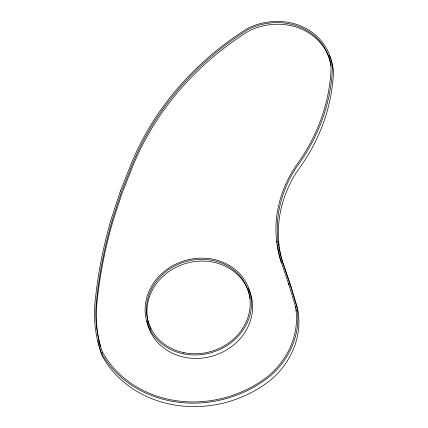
<?xml version="1.0" encoding="UTF-8"?>
<svg xmlns="http://www.w3.org/2000/svg" width="428" height="428" viewBox="0 0 428 428"><rect width="100%" height="100%" fill="white"/><g stroke="black" fill="none" stroke-linecap="round" stroke-linejoin="round"><path stroke-width="0.64" d="M102.394 352.073L105.625 357.428M289.05 285.139L280.854 260.968A129.101 115.132 -17.2 0 1 295.256 166.813A197.934 176.513 -17.2 0 0 331.09 68.213L330.71 64.901A58.358 52.045 -17.2 0 0 251.776 27.799L248.401 29.345A288.065 256.896 -17.2 0 0 132.396 164.299L121.664 191.348L112.666 218.82A533.01 475.337 -17.2 0 0 96.295 302.815A142.294 126.897 -17.2 0 0 100.232 345.38L102.699 353.089M288.547 283.513L295.871 307.85M248.395 288.317A53.698 47.888 -17.2 0 1 214.209 355.561A53.698 47.888 -17.2 0 1 146.89 321.032M151.057 329.453A52.355 46.689 -17.2 0 1 185.046 263.68A52.355 46.689 -17.2 0 1 250.236 298.76M98.392 342.903A143.642 128.1 -17.2 0 0 102.228 356.08A111.264 99.226 -17.2 0 0 270.999 379.77A83.444 74.413 -17.2 0 0 297.754 309.39L290.906 286.589L283.213 264.049A127.763 113.939 -17.2 0 1 297.46 170.863A199.261 177.7 -17.2 0 0 333.492 71.594A59.701 53.243 -17.2 0 0 329.357 55.447M98.247 342.261A143.642 128.1 -17.2 0 1 97.975 340.982M295.363 306.223A82.064 73.183 -17.2 0 1 269.051 375.415A109.91 98.017 -17.2 0 1 105.63 357.423M330.593 63.194A58.358 52.045 -17.2 0 0 252.279 29.42L248.903 30.971A288.065 256.896 -17.2 0 0 132.899 165.925L122.167 192.975L113.169 220.441A533.01 475.337 -17.2 0 0 96.798 304.442A142.294 126.897 -17.2 0 0 100.735 347.001M330.828 64.296A58.358 52.045 -17.2 0 1 331.128 65.966M296.203 309.797A82.064 73.183 -17.2 0 1 296.395 311.103M281.356 262.594A129.101 115.132 -17.2 0 1 279.356 255.484M279.216 254.885A129.101 115.132 -17.2 0 1 277.676 247.015M277.488 245.79A129.101 115.132 -17.2 0 1 277.323 244.565M277.098 242.724A129.101 115.132 -17.2 0 1 276.905 240.878M120.402 191.038L111.382 218.574A534.363 476.541 -17.2 0 0 94.973 302.789A143.642 128.1 -17.2 0 0 101.152 352.602A111.264 99.226 -17.2 0 0 269.918 376.287A83.444 74.413 -17.2 0 0 296.679 305.908L289.826 283.106L282.138 260.572A127.763 113.939 -17.2 0 1 296.385 167.385A199.261 177.7 -17.2 0 0 332.417 68.116A59.701 53.243 -17.2 0 0 247.759 28.323A289.462 258.137 -17.2 0 0 131.15 163.929L120.402 191.038M183.575 353.844A53.698 47.888 -17.2 0 0 249.957 291.875A53.698 47.888 -17.2 0 0 161.388 273.915A53.698 47.888 -17.2 0 0 183.575 353.844M183.938 352.661A52.355 46.689 -17.2 0 0 248.668 292.238A52.355 46.689 -17.2 0 0 162.314 274.728A52.355 46.689 -17.2 0 0 183.938 352.661"/></g></svg>
